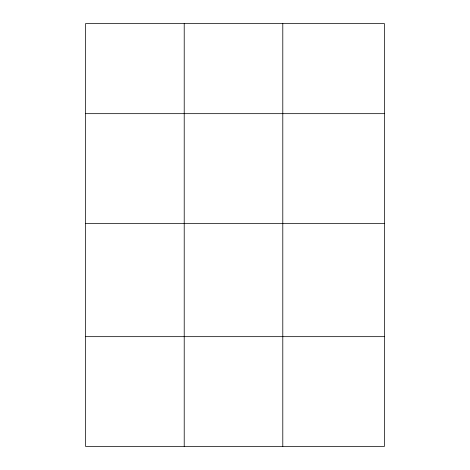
<?xml version="1.0" encoding="UTF-8"?>
<svg xmlns="http://www.w3.org/2000/svg" width="470" height="470" viewBox="0 0 470 470"><rect width="100%" height="100%" fill="white"/><g stroke="black" fill="none" stroke-linecap="round" stroke-linejoin="round"><path stroke-width="0.7" d="M384.354 223.503L384.354 23.5L85.646 23.5L85.646 446.5L384.354 446.5L384.354 223.503L85.646 223.503M85.646 113.669L384.354 113.669M85.646 336.667L384.354 336.667M282.793 23.5L282.793 446.5M184.216 23.5L184.216 446.5"/></g></svg>
